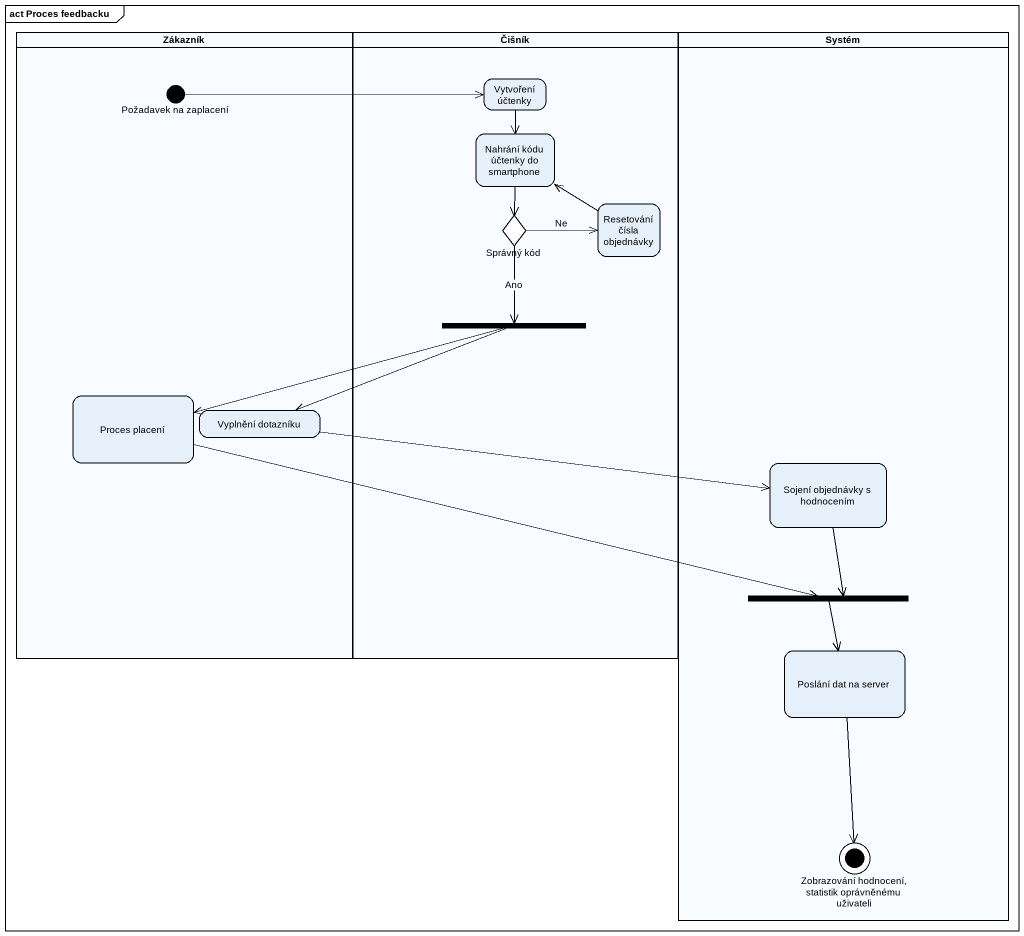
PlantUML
@startuml
mainframe act Proces feedbacku
hide empty description
state Zákazník <<partition>> {
  state "Požadavek na zaplacení" as Požadavek_na_zaplacení <<start>>
  state "Proces placení" as Proces_placení
  state "Vyplnění dotazníku" as Vyplnění_dotazníku
}
state Čišník <<partition>> {
  state "Vytvoření účtenky" as Vytvoření_účtenky
  state "Nahrání kódu účtenky do smartphone" as Nahrání_kódu_účtenky_do
  state "Správný kód" as Správný_kód <<choice>>
  state "Resetování čísla objednávky" as Resetování_čísla_objednávky
  state fork1 <<fork>>
}
state Systém <<partition>> {
  state "Sojení objednávky s hodnocením" as Sojení_objednávky_s
  state fork2 <<join>>
  state "Poslání dat na server" as Poslání_dat_na_server
  state "Zobrazování hodnocení, statistik oprávněnému uživateli" as Zobrazování_hodnocení <<end>>
}
Požadavek_na_zaplacení -right-> Vytvoření_účtenky
Vytvoření_účtenky --> Nahrání_kódu_účtenky_do
Nahrání_kódu_účtenky_do --> Správný_kód
Správný_kód -right-> Resetování_čísla_objednávky : Ne
Správný_kód --> fork1 : Ano
Resetování_čísla_objednávky -up-> Nahrání_kódu_účtenky_do
fork1 -left-> Proces_placení
fork1 -left-> Vyplnění_dotazníku
Proces_placení -right-> fork2
Vyplnění_dotazníku -right-> Sojení_objednávky_s
Sojení_objednávky_s --> fork2
fork2 --> Poslání_dat_na_server
Poslání_dat_na_server --> Zobrazování_hodnocení
@enduml
